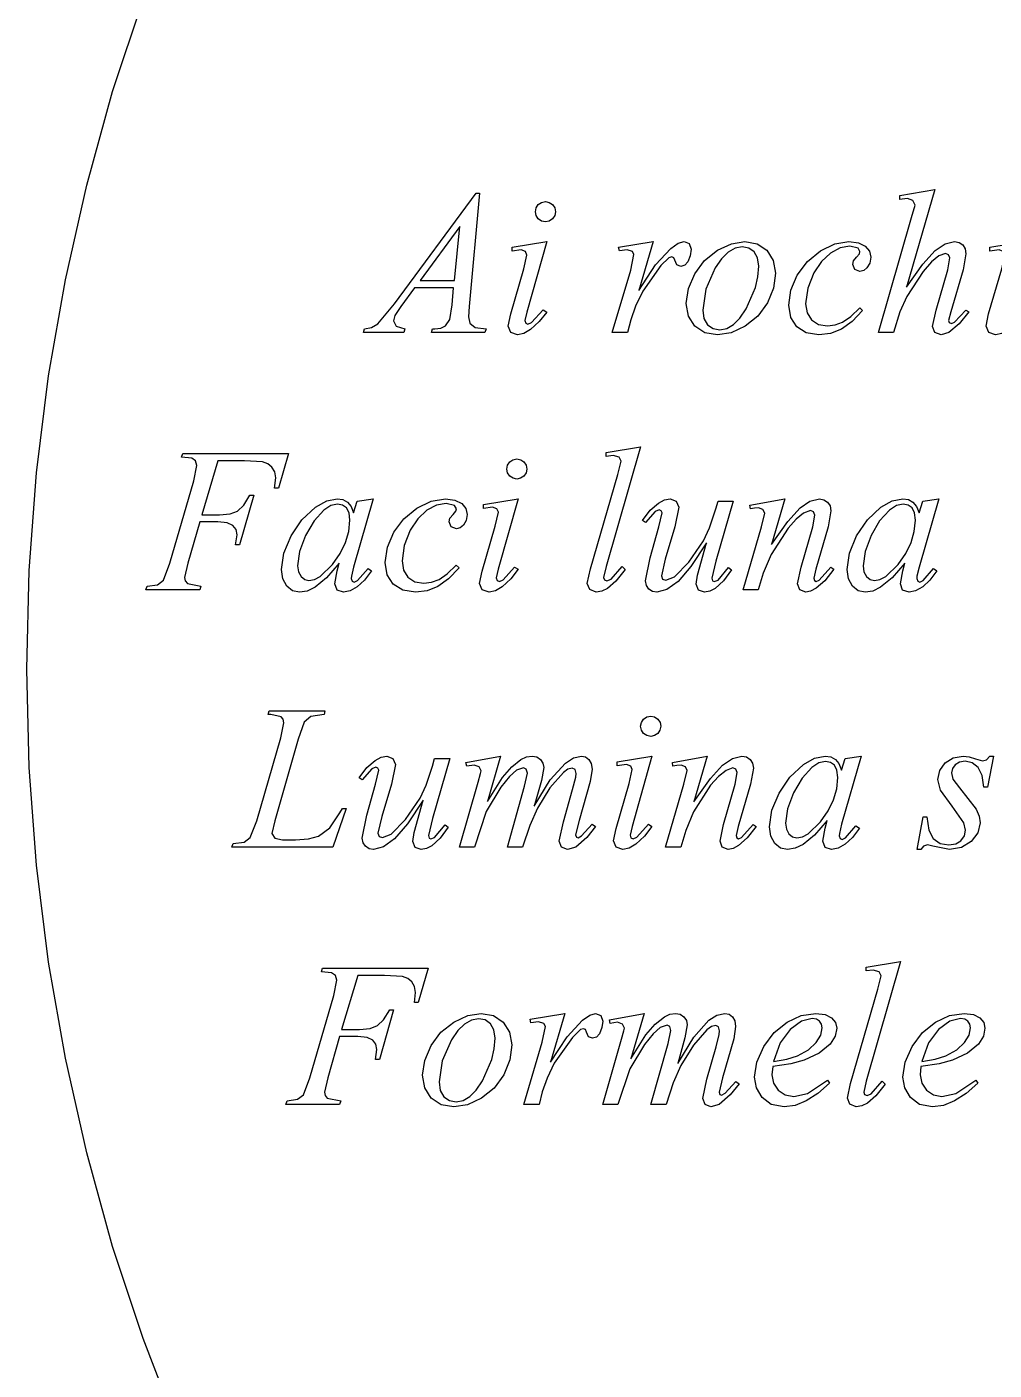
# Model space of a CAD drawing. Extents: x 47 to 525, y 11 to 386.
# Drawn here: x 46.75 to 73.49, y 312.06 to 349.18 of the extents above; entities that cross this region are included whole.
import ezdxf

# ---------------------------------------------------------------- set-up
doc = ezdxf.new("R2010")
doc.units = 0
doc.layers.add('Layer_1', color=7, linetype='CONTINUOUS')

msp = doc.modelspace()

# ---------------------------------------------------------------- linework, layer by layer
at = {"layer": 'Layer_1', "color": 1}
msp.add_lwpolyline([(50.92579, 310.434695), (49.961955, 312.932156), (49.120587, 315.475076), (48.403548, 318.058954), (47.812702, 320.679294), (47.349912, 323.331597), (47.017041, 326.011366), (46.815952, 328.714102), (46.748508, 331.435308), (46.815952, 334.156513), (47.017041, 336.859249), (47.349912, 339.539018), (47.812702, 342.191321), (48.403548, 344.811661), (49.120587, 347.39554), (49.961955, 349.938459)], dxfattribs=at)
at = {"layer": 'Layer_1', "color": 7}
for points in [[(59.264773, 344.589762), (58.978625, 341.456028), (58.956414, 341.1671), (58.998087, 340.997634), (59.139771, 340.878175), (59.445367, 340.839282), (59.414808, 340.736491), (57.931284, 340.736491), (57.961843, 340.839282), (58.025741, 340.839282), (58.18965, 340.858729), (58.320223, 340.917068), (58.445239, 341.092091), (58.50358, 341.497698), (58.54803, 341.975537), (57.470113, 341.975537), (57.086731, 341.456028), (56.922822, 341.203216), (56.889483, 341.061532), (56.961715, 340.908734), (57.200636, 340.839282), (57.170074, 340.736491), (56.056045, 340.736491), (56.086604, 340.839282), (56.279684, 340.877477), (56.447761, 340.975409), (56.917265, 341.52826), (59.167553, 344.589762), (59.264787, 344.589762), (59.264773, 344.589762)], [(71.849719, 344.686996), (71.069062, 341.989428), (71.51912, 342.622844), (71.858053, 343.00067), (72.135171, 343.188194), (72.399787, 343.250702), (72.522026, 343.227782), (72.62204, 343.159022), (72.688715, 343.052065), (72.71094, 342.914547), (72.633151, 342.470047), (72.294219, 341.306007), (72.230321, 341.072646), (72.252561, 341.008748), (72.308125, 340.983743), (72.391468, 341.019859), (72.705397, 341.358791), (72.79152, 341.306007), (72.527597, 340.980966), (72.23867, 340.736491), (72.024754, 340.669816), (71.855288, 340.736491), (71.791393, 340.903177), (71.888627, 341.358791), (72.208111, 342.470047), (72.269231, 342.797865), (72.233115, 342.886765), (72.144215, 342.920104), (71.960859, 342.858986), (71.757359, 342.692298), (71.52469, 342.425597), (71.08019, 341.731062), (70.888499, 341.306007), (70.710699, 340.736491), (70.293978, 340.736491), (71.207983, 343.914675), (71.305217, 344.259164), (71.244099, 344.386957), (71.099635, 344.442521), (70.94684, 344.425841), (70.888499, 344.417516), (70.888499, 344.525861), (71.849734, 344.686993), (71.849719, 344.686996)], [(61.084452, 344.353621), (61.192104, 344.333479), (61.281699, 344.273055), (61.342124, 344.18346), (61.362265, 344.075807), (61.341429, 343.969544), (61.27892, 343.878559), (61.19002, 343.818134), (61.084452, 343.797993), (60.978187, 343.818134), (60.887204, 343.878559), (60.826779, 343.969544), (60.806638, 344.075807), (60.826779, 344.18346), (60.887204, 344.273055), (60.976799, 344.333479), (61.084452, 344.353621), (61.084452, 344.353621)], [(58.714705, 343.664643), (57.622897, 342.178342), (58.570241, 342.178342), (58.714705, 343.664643), (58.714705, 343.664643)], [(61.120568, 343.250702), (60.570497, 341.30323), (60.514933, 341.067089), (60.539938, 340.994857), (60.603836, 340.967087), (60.703847, 341.011537), (61.023333, 341.36714), (61.120568, 341.303242), (60.914985, 341.037236), (60.676065, 340.817069), (60.49132, 340.706638), (60.314908, 340.669828), (60.128774, 340.736503), (60.056542, 340.908746), (60.125997, 341.250458), (60.487154, 342.49506), (60.576054, 342.878442), (60.531604, 342.978456), (60.414922, 343.017349), (60.16211, 342.98679), (60.16211, 343.095138), (61.120568, 343.250713), (61.120568, 343.250702)], [(63.109709, 343.095127), (64.068167, 343.250702), (63.668114, 341.900528), (64.132064, 342.606174), (64.551563, 343.061788), (64.755755, 343.203473), (64.918277, 343.250702), (65.062738, 343.195138), (65.115522, 343.039563), (65.091908, 342.860374), (65.021065, 342.68952), (64.939805, 342.595758), (64.829374, 342.564504), (64.718249, 342.606174), (64.662688, 342.73397), (64.637683, 342.803422), (64.584899, 342.825661), (64.495999, 342.803422), (64.276526, 342.586729), (63.776462, 341.881083), (63.576437, 341.467139), (63.443087, 341.086534), (63.354187, 340.736491), (62.929132, 340.736491), (63.443087, 342.461713), (63.531987, 342.889545), (63.490314, 342.972888), (63.343073, 343.017338), (63.129157, 342.992333), (63.109712, 343.095124), (63.109709, 343.095127)], [(67.443598, 342.381147), (67.388036, 341.96651), (67.221348, 341.556039), (66.95812, 341.190021), (66.60738, 340.908734), (66.218442, 340.729546), (65.840616, 340.669816), (65.494737, 340.730241), (65.218313, 340.911514), (65.039124, 341.19141), (64.979395, 341.542148), (65.037736, 341.951229), (65.212759, 342.361699), (65.487793, 342.729802), (65.840616, 343.011781), (66.228166, 343.190972), (66.601825, 343.250702), (66.935896, 343.190277), (67.20468, 343.009004), (67.383869, 342.731191), (67.443598, 342.381147), (67.443598, 342.381147)], [(66.982427, 342.572838), (66.950479, 342.800644), (66.854634, 342.967331), (66.710866, 343.071511), (66.529593, 343.106238), (66.329394, 343.069601), (66.137181, 342.959691), (65.952956, 342.776508), (65.776718, 342.520051), (65.520436, 341.938033), (65.435009, 341.358791), (65.468346, 341.124735), (65.568359, 340.950407), (65.719072, 340.844144), (65.904514, 340.808723), (66.097246, 340.845013), (66.283729, 340.953881), (66.46396, 341.135328), (66.637941, 341.389353), (66.896306, 341.976928), (66.960897, 342.273841), (66.982427, 342.572838), (66.982427, 342.572838)], [(69.855018, 341.342123), (69.564704, 341.040697), (69.271611, 340.830948), (68.968794, 340.710099), (68.649308, 340.669816), (68.297874, 340.725379), (68.032562, 340.892066), (67.867958, 341.152516), (67.813089, 341.489364), (67.872125, 341.910946), (68.04923, 342.325583), (68.328433, 342.697853), (68.688201, 342.992336), (69.086864, 343.18611), (69.477193, 343.250702), (69.741809, 343.218753), (69.930027, 343.122906), (70.042543, 342.983306), (70.080048, 342.814536), (70.053655, 342.654792), (69.974477, 342.520051), (69.887661, 342.449211), (69.782786, 342.425597), (69.638325, 342.481158), (69.582761, 342.620065), (69.602206, 342.717299), (69.688326, 342.82287), (69.768892, 342.914547), (69.782777, 342.972888), (69.729993, 343.070122), (69.502187, 343.125686), (69.231319, 343.077763), (68.96323, 342.933995), (68.715975, 342.702021), (68.507616, 342.389481), (68.33676, 341.961647), (68.279809, 341.533814), (68.320092, 341.279616), (68.440941, 341.083757), (68.631242, 340.960826), (68.879884, 340.919848), (69.092413, 340.94624), (69.302162, 341.025416), (69.525801, 341.176825), (69.774443, 341.414355), (69.855009, 341.342123), (69.855018, 341.342123)], [(74.333371, 343.250702), (73.7833, 341.30323), (73.727736, 341.067089), (73.752741, 340.994857), (73.816636, 340.967087), (73.91665, 341.011537), (74.236134, 341.36714), (74.333371, 341.303242), (74.127788, 341.037236), (73.888868, 340.817069), (73.704122, 340.706638), (73.527711, 340.669828), (73.341577, 340.736503), (73.269345, 340.908746), (73.338797, 341.250458), (73.699954, 342.49506), (73.788857, 342.878442), (73.744404, 342.978456), (73.627725, 343.017349), (73.374913, 342.98679), (73.374913, 343.095138), (74.333371, 343.250713), (74.333371, 343.250702)], [(63.715344, 337.574987), (62.765223, 334.269008), (62.695768, 333.966192), (62.720773, 333.896737), (62.787448, 333.868966), (62.90135, 333.916196), (63.204166, 334.269019), (63.287512, 334.182896), (63.034007, 333.866884), (62.801339, 333.663384), (62.641595, 333.584208), (62.490186, 333.557816), (62.312386, 333.630048), (62.242934, 333.796737), (62.331834, 334.207901), (63.084707, 336.813789), (63.176387, 337.180503), (63.1236, 337.288851), (62.959691, 337.333301), (62.765223, 337.313856), (62.765223, 337.416646), (63.715344, 337.575001), (63.715344, 337.574987)], [(52.027737, 337.191605), (51.583234, 335.699748), (52.077744, 335.699748), (52.368753, 335.725445), (52.575028, 335.802539), (52.743801, 335.96367), (52.91674, 336.241482), (53.022308, 336.241482), (52.630592, 334.869086), (52.519467, 334.869086), (52.561137, 335.14412), (52.532662, 335.294139), (52.447235, 335.405263), (52.286798, 335.476106), (52.027737, 335.49972), (51.527673, 335.49972), (51.199852, 334.363465), (51.110952, 333.960635), (51.129705, 333.869651), (51.185961, 333.80228), (51.561009, 333.727271), (51.527673, 333.62448), (50.038593, 333.62448), (50.074709, 333.727271), (50.363634, 333.766164), (50.527545, 333.89396), (50.705345, 334.363465), (51.369318, 336.6332), (51.449884, 337.063809), (51.413768, 337.186048), (51.30542, 337.263834), (51.02483, 337.288839), (51.058168, 337.39163), (53.980763, 337.39163), (53.702952, 336.43873), (53.597381, 336.43873), (53.62794, 336.7221), (53.602242, 336.88601), (53.525149, 337.011025), (53.410552, 337.103399), (53.266783, 337.163823), (52.769499, 337.191594), (52.027737, 337.191594), (52.027737, 337.191605)], [(60.295463, 337.241609), (60.403113, 337.221468), (60.492708, 337.161043), (60.553132, 337.071449), (60.573274, 336.963798), (60.552438, 336.857534), (60.489931, 336.76655), (60.401031, 336.706126), (60.295463, 336.685984), (60.189198, 336.706126), (60.098215, 336.76655), (60.03779, 336.857534), (60.017649, 336.963798), (60.03779, 337.071449), (60.098215, 337.161043), (60.18781, 337.221468), (60.295463, 337.241609), (60.295463, 337.241609)], [(56.325508, 336.138691), (55.783774, 334.255117), (55.722653, 334.002308), (55.714327, 333.941187), (55.742098, 333.863401), (55.797662, 333.838396), (55.892119, 333.882846), (56.181044, 334.216224), (56.275501, 334.149549), (56.081031, 333.894654), (55.881005, 333.707826), (55.68584, 333.59531), (55.505957, 333.557805), (55.325377, 333.618923), (55.267036, 333.791169), (55.328157, 334.149549), (55.386498, 334.357908), (55.037147, 333.954384), (54.716968, 333.693935), (54.499578, 333.591838), (54.286356, 333.557805), (54.097442, 333.599477), (53.93631, 333.724494), (53.825879, 333.925214), (53.789069, 334.188442), (53.85505, 334.641972), (54.052992, 335.119118), (54.355115, 335.561534), (54.728079, 335.90533), (55.038536, 336.08035), (55.330934, 336.138691), (55.485815, 336.116466), (55.611525, 336.049791), (55.711539, 335.93172), (55.783771, 335.755309), (55.883782, 336.072016), (56.325505, 336.138691), (56.325508, 336.138691)], [(58.698034, 334.230115), (58.40772, 333.928686), (58.114627, 333.718937), (57.81181, 333.598088), (57.492324, 333.557805), (57.14089, 333.613368), (56.875578, 333.780055), (56.710974, 334.040507), (56.656105, 334.377356), (56.715141, 334.798936), (56.892246, 335.213572), (57.17145, 335.585842), (57.531217, 335.880325), (57.92988, 336.074099), (58.320209, 336.138691), (58.584826, 336.106742), (58.773043, 336.010898), (58.885559, 335.871296), (58.923064, 335.702525), (58.896671, 335.542781), (58.817493, 335.408043), (58.730677, 335.3372), (58.625802, 335.313586), (58.481341, 335.36915), (58.425777, 335.508054), (58.445222, 335.605291), (58.531342, 335.710859), (58.611908, 335.802539), (58.625794, 335.860877), (58.57301, 335.958114), (58.345203, 336.013675), (58.074335, 335.965752), (57.806246, 335.821984), (57.558992, 335.59001), (57.350632, 335.27747), (57.179777, 334.849638), (57.122825, 334.421806), (57.163108, 334.167605), (57.283957, 333.971746), (57.474259, 333.848814), (57.7229, 333.807837), (57.935429, 333.83423), (58.145178, 333.913408), (58.368818, 334.064815), (58.61746, 334.302344), (58.698026, 334.230115), (58.698034, 334.230115)], [(60.331576, 336.138691), (59.781508, 334.191219), (59.725944, 333.955078), (59.750949, 333.882846), (59.814847, 333.855075), (59.914861, 333.899525), (60.234345, 334.255125), (60.331579, 334.191227), (60.125998, 333.925222), (59.887079, 333.705055), (59.702332, 333.594624), (59.525922, 333.557814), (59.339788, 333.624489), (59.267556, 333.796734), (59.337008, 334.138443), (59.698165, 335.383046), (59.787065, 335.766431), (59.742615, 335.866442), (59.625933, 335.905338), (59.373124, 335.874776), (59.373124, 335.983124), (60.331579, 336.138699), (60.331576, 336.138691)], [(66.279562, 336.072016), (65.796166, 334.416249), (65.687818, 333.949521), (65.704497, 333.874512), (65.754504, 333.852301), (65.857295, 333.893974), (66.146223, 334.238463), (66.229566, 334.174565), (66.007315, 333.873138), (65.779509, 333.663387), (65.629489, 333.584211), (65.485027, 333.557819), (65.315561, 333.618937), (65.25444, 333.777292), (65.290556, 334.027324), (65.543368, 334.921884), (65.109283, 334.266938), (64.751599, 333.852301), (64.446005, 333.63144), (64.162635, 333.557819), (64.044563, 333.580044), (63.945939, 333.646719), (63.879264, 333.747427), (63.857039, 333.871749), (63.979278, 334.51072), (64.220976, 335.369164), (64.309876, 335.752546), (64.284871, 335.808107), (64.234867, 335.833112), (64.118185, 335.791439), (63.854262, 335.483066), (63.768139, 335.544184), (63.98275, 335.824081), (64.209862, 336.019246), (64.380717, 336.10884), (64.537683, 336.138705), (64.704369, 336.07203), (64.771044, 335.905344), (64.659919, 335.369164), (64.398776, 334.471824), (64.290428, 334.007876), (64.323767, 333.921756), (64.418221, 333.891194), (64.657142, 333.982874), (65.048858, 334.388481), (65.454465, 334.980225), (65.620459, 335.339297), (65.796177, 335.860891), (65.857295, 336.07203), (66.279573, 336.07203), (66.279562, 336.072016)], [(67.701964, 336.138691), (67.332473, 334.87464), (67.790866, 335.517084), (68.127019, 335.894216), (68.399277, 336.077572), (68.660422, 336.138691), (68.786827, 336.115771), (68.888229, 336.047014), (68.956987, 335.941443), (68.979906, 335.808093), (68.89934, 335.363593), (68.560408, 334.193999), (68.502067, 333.946744), (68.524278, 333.880069), (68.571508, 333.855064), (68.652074, 333.891177), (68.974338, 334.24678), (69.060458, 334.193996), (68.809037, 333.877288), (68.571508, 333.66615), (68.41871, 333.584889), (68.28258, 333.557802), (68.118671, 333.6217), (68.057553, 333.788386), (68.15201, 334.24678), (68.474274, 335.36359), (68.535392, 335.688631), (68.499276, 335.777531), (68.410376, 335.813647), (68.224239, 335.746972), (68.014492, 335.580979), (67.796407, 335.333031), (67.326902, 334.599603), (67.110209, 334.082871), (66.971302, 333.624477), (66.554581, 333.624477), (67.060202, 335.36359), (67.149102, 335.741415), (67.099095, 335.846986), (66.979636, 335.894213), (66.862954, 335.883093), (66.757386, 335.866414), (66.740707, 335.966428), (67.701939, 336.138671), (67.701964, 336.138691)], [(71.960844, 336.138691), (71.419108, 334.255117), (71.35799, 334.002308), (71.349664, 333.941187), (71.377435, 333.863401), (71.432999, 333.838396), (71.527456, 333.882846), (71.816381, 334.216224), (71.910837, 334.149549), (71.716368, 333.894654), (71.516342, 333.707826), (71.321179, 333.59531), (71.141294, 333.557805), (70.960717, 333.618923), (70.902376, 333.791169), (70.963494, 334.149549), (71.021835, 334.357908), (70.672484, 333.954384), (70.352305, 333.693935), (70.134915, 333.591838), (69.921693, 333.557805), (69.732781, 333.599477), (69.57165, 333.724494), (69.461219, 333.925214), (69.424409, 334.188442), (69.49039, 334.641972), (69.688332, 335.119118), (69.990453, 335.561534), (70.363416, 335.90533), (70.673873, 336.08035), (70.966271, 336.138691), (71.121152, 336.116466), (71.246865, 336.049791), (71.346876, 335.93172), (71.419108, 335.755309), (71.519121, 336.072016), (71.960844, 336.138691), (71.960844, 336.138691)], [(55.336494, 335.99423), (55.153137, 335.952557), (54.958669, 335.827541), (54.690578, 335.534448), (54.453048, 335.127452), (54.288443, 334.685729), (54.233575, 334.288456), (54.257189, 334.118989), (54.328032, 333.988417), (54.429434, 333.907156), (54.544725, 333.880069), (54.699432, 333.908024), (54.860738, 333.991889), (55.203144, 334.327349), (55.410982, 334.626519), (55.559438, 334.92951), (55.648511, 335.23632), (55.678203, 335.54695), (55.655283, 335.750447), (55.586526, 335.888659), (55.478178, 335.967837), (55.336494, 335.99423), (55.336494, 335.99423)], [(70.971828, 335.99423), (70.788471, 335.952557), (70.594003, 335.827541), (70.325912, 335.534448), (70.088382, 335.127452), (69.923777, 334.685729), (69.868909, 334.288456), (69.892523, 334.118989), (69.963366, 333.988417), (70.064768, 333.907156), (70.180059, 333.880069), (70.334767, 333.908024), (70.496073, 333.991889), (70.838478, 334.327349), (71.046317, 334.626519), (71.194774, 334.92951), (71.283848, 335.23632), (71.31354, 335.54695), (71.29062, 335.750447), (71.22186, 335.888659), (71.113513, 335.967837), (70.971828, 335.99423), (70.971828, 335.99423)], [(55.208701, 326.51246), (52.416676, 326.51246), (52.455569, 326.615251), (52.752828, 326.651364), (52.925074, 326.781937), (53.108431, 327.243108), (53.772404, 329.535069), (53.855747, 329.95179), (53.8363, 330.045551), (53.777961, 330.115699), (53.491813, 330.17404), (53.416804, 330.176862), (53.45014, 330.279653), (54.986448, 330.279653), (54.964237, 330.176862), (54.597523, 330.126855), (54.416946, 329.962946), (54.253034, 329.496221), (53.600175, 327.243153), (53.525163, 326.887553), (53.600175, 326.759758), (53.814091, 326.718087), (54.178025, 326.718087), (54.534321, 326.74309), (54.808662, 326.818099), (55.125369, 327.043128), (55.400406, 327.457069), (55.472635, 327.582085), (55.575426, 327.582085), (55.208715, 326.512506), (55.208701, 326.51246)], [(63.995935, 330.12959), (64.103588, 330.109448), (64.193183, 330.049024), (64.253607, 329.959429), (64.273749, 329.851776), (64.252913, 329.745511), (64.190406, 329.654528), (64.101505, 329.594103), (63.995935, 329.573962), (63.889672, 329.594103), (63.798687, 329.654528), (63.738263, 329.745511), (63.718121, 329.851776), (63.738263, 329.959429), (63.798687, 330.049024), (63.888282, 330.109448), (63.995935, 330.12959), (63.995935, 330.12959)], [(58.445225, 328.959996), (57.961829, 327.304226), (57.853481, 326.837501), (57.870161, 326.762492), (57.920165, 326.740281), (58.022956, 326.781952), (58.311883, 327.12644), (58.395227, 327.062543), (58.172976, 326.761116), (57.94517, 326.551368), (57.79515, 326.472191), (57.650688, 326.445799), (57.481222, 326.506918), (57.420101, 326.66527), (57.456217, 326.915302), (57.709029, 327.809861), (57.274944, 327.154917), (56.91726, 326.740281), (56.611665, 326.51942), (56.328296, 326.445799), (56.210224, 326.468024), (56.1116, 326.534699), (56.044925, 326.635406), (56.0227, 326.759727), (56.144939, 327.398697), (56.386637, 328.257141), (56.475537, 328.640523), (56.450532, 328.696087), (56.400528, 328.721092), (56.283846, 328.679419), (56.019923, 328.371046), (55.9338, 328.432167), (56.14841, 328.712064), (56.375523, 328.907226), (56.546378, 328.996822), (56.703344, 329.026688), (56.870033, 328.960013), (56.936708, 328.793324), (56.82558, 328.257144), (56.564437, 327.359807), (56.456089, 326.895859), (56.489428, 326.809736), (56.583885, 326.779177), (56.822803, 326.870854), (57.214519, 327.276464), (57.620129, 327.868205), (57.78612, 328.227279), (57.961838, 328.748874), (58.022956, 328.960013), (58.445233, 328.960013), (58.445225, 328.959996)], [(59.845403, 329.026671), (59.484246, 327.773731), (59.89541, 328.437707), (60.15586, 328.734966), (60.409365, 328.937771), (60.560078, 329.004446), (60.717738, 329.026671), (60.844837, 329.004446), (60.948322, 328.937771), (61.017082, 328.836368), (61.040002, 328.709964), (60.976104, 328.354361), (60.778856, 327.648715), (61.219885, 328.369641), (61.637299, 328.837757), (61.86094, 328.979442), (62.081802, 329.026671), (62.197789, 329.004446), (62.290161, 328.937771), (62.352669, 328.827339), (62.373504, 328.668291), (62.323497, 328.326579), (62.017904, 327.245885), (61.91789, 326.854169), (61.942895, 326.787494), (61.987345, 326.768049), (62.084579, 326.820836), (62.381838, 327.143097), (62.473518, 327.084756), (62.226263, 326.779163), (61.926224, 326.51524), (61.69564, 326.445788), (61.531731, 326.512463), (61.467833, 326.676372), (61.581738, 327.212552), (61.834547, 328.104332), (61.926224, 328.446044), (61.93455, 328.548835), (61.903988, 328.65718), (61.828979, 328.696076), (61.708825, 328.66621), (61.581727, 328.576614), (61.210845, 328.152949), (60.864967, 327.5876), (60.65244, 327.109067), (60.453803, 326.512463), (60.034305, 326.512463), (60.509367, 328.193232), (60.587153, 328.557169), (60.556594, 328.668294), (60.481585, 328.70441), (60.287114, 328.637735), (60.096119, 328.467574), (59.856505, 328.173787), (59.450899, 327.493143), (59.120301, 326.512463), (58.709137, 326.512463), (59.223092, 328.312694), (59.289767, 328.546055), (59.309212, 328.623844), (59.253651, 328.732192), (59.111967, 328.782196), (58.911939, 328.74886), (58.886934, 328.851651), (59.845389, 329.026674), (59.845403, 329.026671)], [(64.032051, 329.026671), (63.48198, 327.079199), (63.426419, 326.843058), (63.451424, 326.770826), (63.515322, 326.743056), (63.615333, 326.787506), (63.93482, 327.143106), (64.032054, 327.079211), (63.826472, 326.813203), (63.587554, 326.593038), (63.402808, 326.482607), (63.226397, 326.445797), (63.04026, 326.512472), (62.968028, 326.684715), (63.037483, 327.026427), (63.39864, 328.271029), (63.48754, 328.654411), (63.44309, 328.754425), (63.326408, 328.793318), (63.073599, 328.762759), (63.073599, 328.871104), (64.032054, 329.026682), (64.032051, 329.026671)], [(65.557248, 329.026671), (65.187754, 327.76262), (65.646146, 328.405062), (65.9823, 328.782193), (66.254557, 328.965551), (66.515702, 329.026671), (66.642108, 329.003751), (66.743509, 328.934991), (66.812267, 328.829423), (66.835187, 328.696073), (66.754623, 328.25157), (66.415689, 327.081976), (66.357348, 326.834721), (66.379587, 326.768046), (66.426817, 326.743042), (66.507383, 326.779158), (66.829646, 327.134758), (66.915767, 327.081974), (66.664346, 326.765267), (66.426817, 326.554128), (66.274019, 326.472869), (66.137892, 326.445783), (65.97398, 326.509678), (65.912862, 326.676367), (66.007319, 327.134758), (66.329583, 328.251567), (66.390701, 328.576608), (66.354585, 328.665511), (66.265685, 328.701624), (66.079551, 328.634949), (65.869801, 328.468956), (65.651716, 328.221008), (65.182214, 327.48758), (64.965518, 326.970849), (64.826611, 326.512458), (64.409893, 326.512458), (64.915511, 328.251567), (65.004411, 328.629395), (64.954407, 328.734963), (64.834945, 328.78219), (64.718263, 328.771071), (64.612695, 328.754391), (64.596016, 328.854402), (65.55725, 329.026648), (65.557248, 329.026671)], [(69.816125, 329.026671), (69.274388, 327.143094), (69.21327, 326.890285), (69.204944, 326.829167), (69.232715, 326.751378), (69.288279, 326.726374), (69.382736, 326.770824), (69.671661, 327.104199), (69.766118, 327.037524), (69.571648, 326.78263), (69.371622, 326.595801), (69.176459, 326.483287), (68.996574, 326.445783), (68.815997, 326.506901), (68.757656, 326.679144), (68.818774, 327.037524), (68.877115, 327.245883), (68.527766, 326.84236), (68.207585, 326.58191), (67.990196, 326.479814), (67.776973, 326.445783), (67.588062, 326.487454), (67.42693, 326.612469), (67.3165, 326.813189), (67.279689, 327.076417), (67.34567, 327.529947), (67.543612, 328.007092), (67.845734, 328.44951), (68.218699, 328.793304), (68.529155, 328.968327), (68.821554, 329.026668), (68.976435, 329.004443), (69.102145, 328.937768), (69.202157, 328.819695), (69.274388, 328.643283), (69.374402, 328.959993), (69.816125, 329.026668), (69.816125, 329.026671)], [(73.477704, 329.026671), (73.308238, 328.173784), (73.205447, 328.173784), (73.158917, 328.495352), (73.047095, 328.715518), (72.885268, 328.842618), (72.688715, 328.884984), (72.533835, 328.861371), (72.413681, 328.79053), (72.338671, 328.68635), (72.313667, 328.562723), (72.35256, 328.3877), (72.53036, 328.154336), (72.997088, 327.559815), (73.076264, 327.365346), (73.102656, 327.18199), (73.042232, 326.909038), (72.860958, 326.668035), (72.590091, 326.501348), (72.255326, 326.445785), (71.794156, 326.540239), (71.652471, 326.573578), (71.542735, 326.54163), (71.463558, 326.445785), (71.360767, 326.445785), (71.530233, 327.345899), (71.633024, 327.345899), (71.685119, 326.985437), (71.808046, 326.748601), (71.995571, 326.617334), (72.241435, 326.573578), (72.430349, 326.602749), (72.57481, 326.69026), (72.668572, 326.822915), (72.699826, 326.981962), (72.655376, 327.187544), (72.327558, 327.648715), (72.008071, 328.090438), (71.938619, 328.38492), (71.987236, 328.633564), (72.133087, 328.840534), (72.358117, 328.980137), (72.638708, 329.026671), (72.79984, 329.012786), (72.98042, 328.948888), (73.172111, 328.896104), (73.281847, 328.928747), (73.372136, 329.026677), (73.477704, 329.026677), (73.477704, 329.026671)], [(68.827108, 328.882207), (68.643752, 328.840535), (68.449283, 328.715518), (68.181192, 328.422425), (67.943662, 328.015429), (67.779058, 327.573706), (67.724189, 327.176433), (67.747804, 327.006967), (67.818646, 326.876394), (67.920049, 326.795133), (68.035342, 326.768046), (68.190049, 326.796001), (68.351354, 326.879866), (68.693758, 327.215326), (68.901598, 327.514497), (69.050055, 327.817487), (69.139129, 328.124297), (69.16882, 328.434927), (69.1459, 328.638426), (69.07714, 328.776639), (68.968794, 328.855815), (68.827108, 328.882207), (68.827108, 328.882207)], [(55.894899, 322.967555), (55.450396, 321.475698), (55.944905, 321.475698), (56.235914, 321.501395), (56.442189, 321.578489), (56.610962, 321.73962), (56.783901, 322.017434), (56.889469, 322.017434), (56.497753, 320.645036), (56.386628, 320.645036), (56.428299, 320.920071), (56.399823, 321.07009), (56.314396, 321.181216), (56.153959, 321.252058), (55.894899, 321.275672), (55.394835, 321.275672), (55.067014, 320.139415), (54.978114, 319.736586), (54.996866, 319.645602), (55.053123, 319.578233), (55.428171, 319.503223), (55.394835, 319.400432), (53.905754, 319.400432), (53.94187, 319.503223), (54.230795, 319.542117), (54.394707, 319.669911), (54.572507, 320.139415), (55.23648, 322.40915), (55.317046, 322.839761), (55.28093, 322.961999), (55.172585, 323.039787), (54.891991, 323.064789), (54.92533, 323.16758), (57.847927, 323.16758), (57.570113, 322.21468), (57.464542, 322.21468), (57.495104, 322.49805), (57.469406, 322.66196), (57.392313, 322.786975), (57.277714, 322.879348), (57.133944, 322.939773), (56.63666, 322.967555), (55.894899, 322.967555), (55.894899, 322.967555)], [(70.905153, 323.350938), (69.955032, 320.044959), (69.88558, 319.742143), (69.910585, 319.672689), (69.97726, 319.644907), (70.091165, 319.692136), (70.393981, 320.044959), (70.477324, 319.958836), (70.223819, 319.642824), (69.991151, 319.439325), (69.831409, 319.360149), (69.680001, 319.333756), (69.502198, 319.405988), (69.432746, 319.572676), (69.521646, 319.983839), (70.274521, 322.589729), (70.366199, 322.956442), (70.313415, 323.064789), (70.149503, 323.10924), (69.955035, 323.089792), (69.955035, 323.192583), (70.905156, 323.350936), (70.905153, 323.350938)], [(60.153776, 321.045087), (60.098213, 320.630451), (59.931526, 320.219981), (59.668298, 319.853962), (59.31756, 319.572676), (58.92862, 319.393487), (58.550793, 319.333757), (58.204916, 319.394181), (57.928493, 319.575455), (57.749302, 319.855351), (57.689572, 320.206091), (57.747913, 320.615171), (57.922936, 321.02564), (58.197971, 321.393743), (58.550793, 321.675723), (58.938343, 321.854913), (59.312003, 321.914643), (59.646074, 321.854218), (59.914858, 321.672945), (60.094046, 321.395132), (60.153776, 321.045087), (60.153776, 321.045087)], [(60.664954, 321.759067), (61.623408, 321.914643), (61.223358, 320.56447), (61.687306, 321.270116), (62.106804, 321.72573), (62.310998, 321.867414), (62.473518, 321.914643), (62.617979, 321.85908), (62.670766, 321.703505), (62.647152, 321.524315), (62.576309, 321.35346), (62.495049, 321.259698), (62.384618, 321.228444), (62.273493, 321.270116), (62.217929, 321.39791), (62.192924, 321.467363), (62.140138, 321.489588), (62.051238, 321.467363), (61.831768, 321.250669), (61.331701, 320.545023), (61.131676, 320.131081), (60.998326, 319.750477), (60.909426, 319.400432), (60.484371, 319.400432), (60.998326, 321.125653), (61.087226, 321.553485), (61.045556, 321.636829), (60.898315, 321.68128), (60.684396, 321.656278), (60.664951, 321.759069), (60.664954, 321.759067)], [(63.812578, 321.914643), (63.451421, 320.661705), (63.862585, 321.325678), (64.123035, 321.622939), (64.37654, 321.825742), (64.527254, 321.892418), (64.684913, 321.914643), (64.812012, 321.892418), (64.915497, 321.825742), (64.984257, 321.724341), (65.007177, 321.597936), (64.943279, 321.242335), (64.746031, 320.536689), (65.18706, 321.257614), (65.604475, 321.72573), (65.828115, 321.867414), (66.048975, 321.914643), (66.164963, 321.892418), (66.257337, 321.825742), (66.319844, 321.715312), (66.34068, 321.556264), (66.290673, 321.214553), (65.98508, 320.133859), (65.885066, 319.742143), (65.910071, 319.675467), (65.954523, 319.656019), (66.051757, 319.708804), (66.349016, 320.031068), (66.440696, 319.972727), (66.193441, 319.667132), (65.893402, 319.403209), (65.662818, 319.333756), (65.498909, 319.400431), (65.435012, 319.564341), (65.548914, 320.100521), (65.801725, 320.992302), (65.893402, 321.334012), (65.901728, 321.436803), (65.871169, 321.54515), (65.79616, 321.584044), (65.676005, 321.554179), (65.548905, 321.464584), (65.178025, 321.040919), (64.832148, 320.475569), (64.619621, 319.997035), (64.420984, 319.400431), (64.001486, 319.400431), (64.476545, 321.081202), (64.554334, 321.445137), (64.523775, 321.556263), (64.448766, 321.592378), (64.254295, 321.525703), (64.0633, 321.355543), (63.823686, 321.061755), (63.418077, 320.381112), (63.087479, 319.400431), (62.676318, 319.400431), (63.19027, 321.200662), (63.256945, 321.434025), (63.27639, 321.511812), (63.220829, 321.62016), (63.079142, 321.670166), (62.879117, 321.636828), (62.854112, 321.739619), (63.812567, 321.914642), (63.812578, 321.914643)], [(67.368589, 320.447788), (67.349144, 320.217203), (67.3929, 319.988007), (67.524167, 319.794927), (67.717942, 319.665744), (67.949222, 319.622683), (68.332604, 319.703249), (68.882675, 320.067184), (68.941016, 319.986618), (68.615626, 319.700991), (68.297877, 319.496972), (67.987768, 319.374561), (67.685299, 319.333757), (67.329698, 319.397654), (67.07411, 319.589345), (66.919924, 319.858129), (66.868528, 320.153306), (66.932425, 320.57211), (67.124114, 321.000637), (67.412346, 321.385408), (67.765865, 321.672945), (68.157581, 321.854218), (68.560411, 321.914643), (68.816693, 321.884778), (68.996577, 321.795183), (69.102842, 321.664611), (69.138264, 321.511813), (69.092425, 321.28609), (68.954907, 321.07009), (68.656257, 320.821447), (68.243704, 320.625589), (67.86935, 320.524187), (67.368592, 320.447788), (67.368589, 320.447788)], [(71.469115, 320.447788), (71.449669, 320.217203), (71.493425, 319.988007), (71.624692, 319.794927), (71.818468, 319.665744), (72.049747, 319.622683), (72.433129, 319.703249), (72.9832, 320.067184), (73.041541, 319.986618), (72.716152, 319.700991), (72.398402, 319.496972), (72.088293, 319.374561), (71.785824, 319.333757), (71.430224, 319.397654), (71.174635, 319.589345), (71.020449, 319.858129), (70.969053, 320.153306), (71.032951, 320.57211), (71.224642, 321.000637), (71.512874, 321.385408), (71.86639, 321.672945), (72.258108, 321.854218), (72.660936, 321.914643), (72.917219, 321.884778), (73.097105, 321.795183), (73.203368, 321.664611), (73.238789, 321.511813), (73.19295, 321.28609), (73.055432, 321.07009), (72.756782, 320.821447), (72.344229, 320.625589), (71.969876, 320.524187), (71.469117, 320.447788), (71.469115, 320.447788)], [(59.692608, 321.236778), (59.660659, 321.464585), (59.564812, 321.631273), (59.421044, 321.735453), (59.239771, 321.77018), (59.039571, 321.733543), (58.847359, 321.623633), (58.663135, 321.44045), (58.486898, 321.183994), (58.230614, 320.601975), (58.145186, 320.022734), (58.178524, 319.788676), (58.278536, 319.614348), (58.42925, 319.508085), (58.614691, 319.472664), (58.807424, 319.508953), (58.993906, 319.617821), (59.174138, 319.799268), (59.348119, 320.053293), (59.606486, 320.640869), (59.671077, 320.937782), (59.692608, 321.236778), (59.692608, 321.236778)], [(67.388034, 320.583917), (67.760999, 320.647814), (68.057564, 320.745049), (68.356215, 320.912431), (68.568742, 321.108984), (68.697924, 321.317344), (68.740985, 321.514592), (68.722233, 321.620161), (68.665976, 321.703505), (68.57777, 321.757678), (68.457617, 321.775736), (68.165218, 321.700032), (67.854762, 321.472919), (67.579727, 321.10065), (67.388034, 320.583917), (67.388034, 320.583917)], [(71.48856, 320.583917), (71.861524, 320.647814), (72.15809, 320.745049), (72.456738, 320.912431), (72.669265, 321.108984), (72.798449, 321.317344), (72.84151, 321.514592), (72.822758, 321.620161), (72.766501, 321.703505), (72.678295, 321.757678), (72.55814, 321.775736), (72.265742, 321.700032), (71.955285, 321.472919), (71.68025, 321.10065), (71.48856, 320.583917), (71.48856, 320.583917)]]:
    msp.add_lwpolyline(points, dxfattribs=at)

doc.saveas('drawing.dxf')
